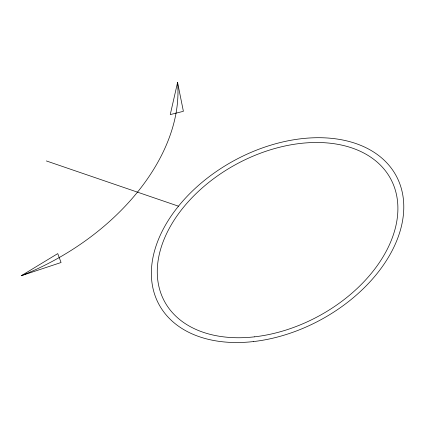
<?xml version="1.0" encoding="UTF-8"?>
<svg xmlns="http://www.w3.org/2000/svg" width="425" height="425" viewBox="0 0 425 425"><rect width="100%" height="100%" fill="white"/><g stroke="black" fill="none" stroke-linecap="round" stroke-linejoin="round"><path stroke-width="0.64" d="M177.57 82.482L170.25 114.585L183.393 111.318L177.57 82.482A201.524 135.368 -28.5 0 1 21.25 275.74L61.072 262.507L57.752 253.613L21.25 275.74M46.341 160.937L178.479 206.189M253.518 341.557A134.922 90.631 -28.5 0 0 396.908 177.183A134.922 90.631 -28.5 0 0 182.309 201.625A134.922 90.631 -28.5 0 0 253.518 341.557M254.639 336.823A128.626 86.402 -28.5 0 0 391.34 180.12A128.626 86.402 -28.5 0 0 186.756 203.426A128.626 86.402 -28.5 0 0 254.639 336.823"/></g></svg>
